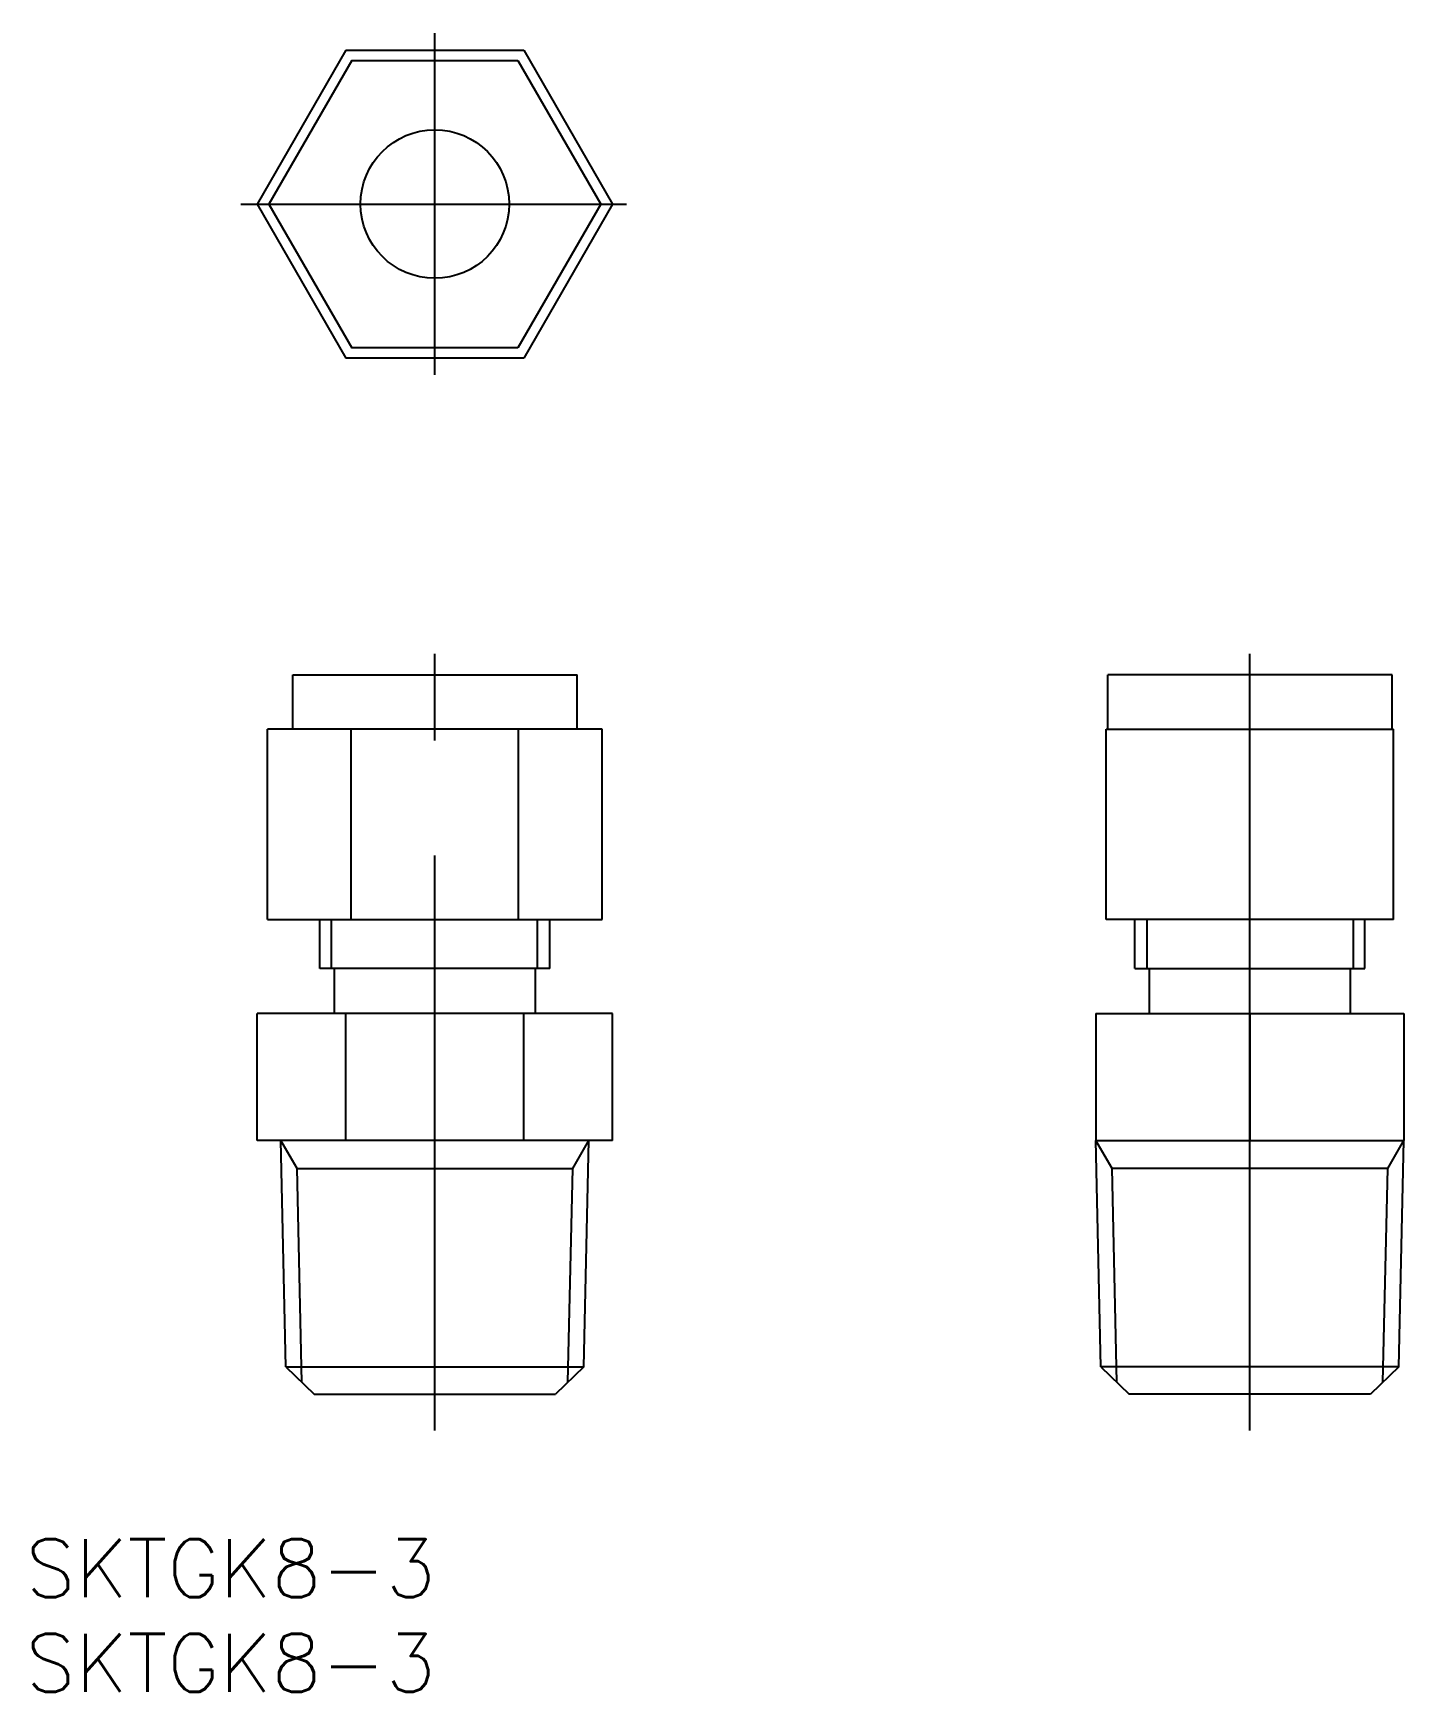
# Model space of a CAD drawing. Extents: x -22.2 to 53.5, y -22.8 to 68.8.
import ezdxf

# ---------------------------------------------------------------- set-up
doc = ezdxf.new("R2010")
doc.units = 0
doc.linetypes.add('CENTER', pattern=[50.8, 31.75, -6.35, 6.35, -6.35])
doc.layers.get('0').update_dxf_attribs({"linetype": 'CONTINUOUS'})
doc.layers.add('CENTER', color=1, linetype='CENTER')
doc.styles.get("Standard").update_dxf_attribs({"font": 'txt.shx', "bigfont": '@extfont2.shx'})

msp = doc.modelspace()

# ---------------------------------------------------------------- linework, layer by layer
at = {"color": 7, "linetype": 'CONTINUOUS'}
for p, q in [((-4.907477, 67.849791), (-9.814955, 59.349791)), ((-4.907477, 67.849791), (4.907477, 67.849791)), ((4.907477, 67.849791), (9.814955, 59.349791)), ((-4.581274, 67.284791), (-9.162549, 59.349791)), ((-4.581274, 67.284791), (4.581274, 67.284791)), ((4.581274, 67.284791), (9.162549, 59.349791)), ((-9.814955, 59.349791), (-4.907477, 50.849791)), ((-9.162549, 59.349791), (-4.581274, 51.414791)), ((9.162549, 59.349791), (4.581274, 51.414791)), ((9.814955, 59.349791), (4.907477, 50.849791)), ((4.581274, 51.414791), (-4.581274, 51.414791)), ((4.907477, 50.849791), (-4.907477, 50.849791)), ((-7.849998, 30.34979), (-7.849998, 33.349791)), ((-7.849998, 33.349791), (7.85, 33.349791)), ((7.85, 30.34979), (7.85, 33.349791)), ((37.15, 30.349791), (37.15, 33.349791)), ((52.849998, 33.349791), (37.15, 33.349791)), ((52.849998, 30.349791), (52.849998, 33.349791)), ((9.237604, 30.34979), (-9.237604, 30.34979)), ((-9.237604, 19.84979), (-9.237604, 30.34979)), ((-4.618802, 19.84979), (-4.618802, 30.34979)), ((4.618802, 19.84979), (4.618802, 30.34979)), ((9.237604, 19.84979), (9.237604, 30.34979)), ((37.065, 19.849791), (37.065, 30.349791)), ((37.065, 30.349791), (52.935, 30.349791)), ((45, 19.849791), (45, 30.349791)), ((52.935, 19.849791), (52.935, 30.349791)), ((-9.237604, 19.84979), (9.237604, 19.84979)), ((-6.35, 17.150001), (-6.35, 19.84979)), ((6.35, 17.150001), (6.35, 19.84979)), ((52.935, 19.849791), (37.065, 19.849791)), ((38.65, 17.150001), (38.65, 19.84979)), ((51.35, 17.150001), (51.35, 19.84979)), ((6.35, 17.150001), (-6.35, 17.150001)), ((-5.549999, 14.650001), (-5.549999, 17.150001)), ((5.55, 14.650001), (5.55, 17.150001)), ((38.65, 17.150001), (51.35, 17.150001)), ((39.45, 14.650001), (39.45, 17.150001)), ((50.549999, 14.650001), (50.549999, 17.150001)), ((9.814955, 14.650001), (-9.814955, 14.650001)), ((-9.814955, 7.650001), (-9.814955, 14.650001)), ((-4.907477, 7.650001), (-4.907477, 14.650001)), ((4.907477, 7.650001), (4.907477, 14.650001)), ((9.814955, 7.650001), (9.814955, 14.650001)), ((36.5, 14.650001), (36.5, 7.650001)), ((36.5, 14.650001), (53.5, 14.650001)), ((45, 14.650001), (45, 7.650001)), ((53.5, 14.650001), (53.5, 7.650001)), ((9.814955, 7.650001), (-9.814955, 7.650001)), ((-8.223849, -4.850365), (-8.500001, 7.650001)), ((-7.609944, 6.108377), (-8.500001, 7.65)), ((7.609943, 6.108377), (8.5, 7.650001)), ((8.223848, -4.850365), (8.5, 7.650001)), ((36.5, 7.650001), (53.5, 7.650001)), ((36.776152, -4.850365), (36.5, 7.650001)), ((37.390057, 6.108377), (36.5, 7.650001)), ((52.609944, 6.108377), (53.500001, 7.65)), ((53.223849, -4.850365), (53.500001, 7.650001)), ((-8.223848, -4.850365), (-6.656458, -6.35)), ((8.223847, -4.850365), (6.656458, -6.349999)), ((36.776153, -4.850365), (38.343542, -6.349999)), ((53.223848, -4.850365), (51.656458, -6.35)), ((-6.656458, -6.35), (6.656459, -6.35)), ((51.656458, -6.35), (38.343541, -6.35))]:
    msp.add_line(p, q, dxfattribs=at)
at = {"color": 3, "linetype": 'CONTINUOUS'}
for p, q in [((-5.715, 17.150001), (-5.715, 19.84979)), ((5.663, 17.150001), (5.663, 19.84979)), ((39.337, 17.150001), (39.337, 19.84979)), ((50.715, 17.150001), (50.715, 19.84979)), ((-7.609945, 6.108378), (7.609943, 6.108378)), ((-7.349365, -5.687046), (-7.609944, 6.108377)), ((7.349365, -5.687046), (7.609943, 6.108377)), ((52.609945, 6.108378), (37.390057, 6.108378)), ((37.650635, -5.687046), (37.390057, 6.108377)), ((52.349365, -5.687046), (52.609944, 6.108377)), ((-8.223849, -4.850364), (8.223848, -4.850364)), ((53.223849, -4.850364), (36.776152, -4.850364))]:
    msp.add_line(p, q, dxfattribs=at)
at = {"color": 7, "linetype": 'CONTINUOUS'}
msp.add_circle((0, 59.349791), 4.099998, dxfattribs=at)
at = {"layer": 'CENTER', "color": 1, "linetype": 'CENTER'}
for p, q in [((0, 49.914791), (0, 68.784791)), ((-10.714409, 59.349791), (10.574409, 59.349791)), ((0, -8.366232), (0, 34.509692)), ((45, -8.366232), (45, 34.509692))]:
    msp.add_line(p, q, dxfattribs=at)

# ---------------------------------------------------------------- texts
at = {"color": 7, "linetype": 'CONTINUOUS'}
for p in [(-22.58998, -17.565698), (-22.58998, -22.792677)]:
    msp.add_text('SKTGK8-3', height=3.2, dxfattribs=at).set_placement(p)

doc.saveas('drawing.dxf')
